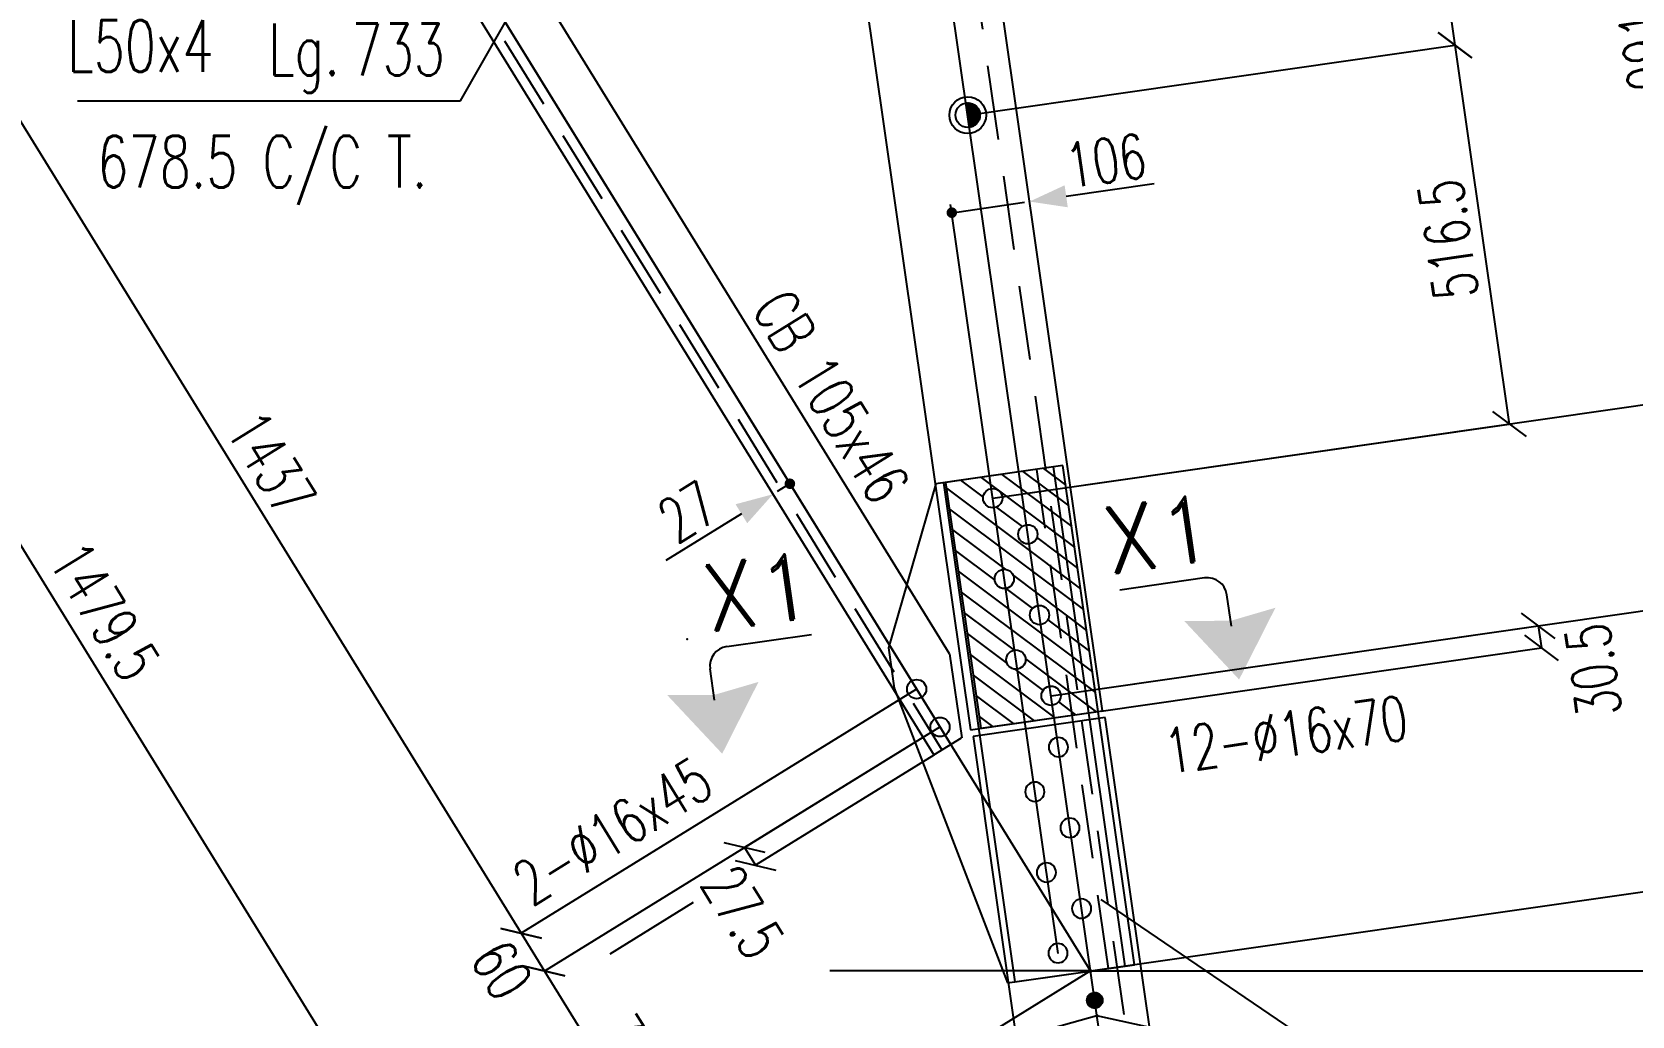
# Model space of a CAD drawing. Extents: x 125938 to 142158, y -59241 to -47761.
# Drawn here: x 133635 to 135794, y -57416 to -56089 of the extents above; entities that cross this region are included whole.
import ezdxf
from ezdxf.enums import TextEntityAlignment as Align

# ---------------------------------------------------------------- set-up
doc = ezdxf.new("R2010")
doc.units = 0
doc.header["$LTSCALE"] = 200
doc.header["$MEASUREMENT"] = 0
doc.linetypes.add('DASHED', pattern=[0.75, 0.5, -0.25])
doc.layers.get('0').update_dxf_attribs({"linetype": 'CONTINUOUS'})
doc.layers.get('DEFPOINTS').update_dxf_attribs({"linetype": 'CONTINUOUS'})
for name, color, linetype in [('ASSI', 3, 'CONTINUOUS'), ('FORI', 2, 'CONTINUOUS'), ('LINEA_ANG', 2, 'CONTINUOUS'), ('LINEE_PIASTRA', 2, 'CONTINUOUS'), ('LINEE_PIASTRE', 2, 'CONTINUOUS'), ('LS', 7, 'CONTINUOUS'), ('LSP', 3, 'CONTINUOUS'), ('PIASTRE', 5, 'CONTINUOUS'), ('QT_MAL', 7, 'CONTINUOUS'), ('QT_MPR', 7, 'CONTINUOUS'), ('QT_MSP', 7, 'CONTINUOUS'), ('TRAT-Y', 7, 'DASHED')]:
    doc.layers.add(name, color=color, linetype=linetype)
doc.styles.add('QUOTE', font='ROMANS8.SHX', dxfattribs={"width": 0.7})
doc.styles.add('RD', font='ROMAND8.SHX', dxfattribs={"width": 0.7})
doc.styles.add('RS', font='ROMANS8.shx', dxfattribs={"width": 0.7})
doc.styles.get("Standard").update_dxf_attribs({"font": 'ROMANS8.SHX', "width": 0.7})
doc.dimstyles.new('FRECCE1_20', dxfattribs={"dimtxt": 60, "dimasz": 6.6667, "dimexe": 0, "dimexo": 0, "dimgap": 1, "dimtad": 1, "dimzin": 0, "dimdsep": 46, "dimtxsty": 'RS', "dimblk1": 'QUOTP', "dimblk2": 'QUOTF', "dimsah": 1, "dimcen": 0, "dimclrd": 2, "dimclre": 2, "dimclrt": 7, "dimadec": 0, "dimazin": 0, "dimtfac": 1, "dimtix": 1, "dimtmove": 2, "dimatfit": 3, "dimldrblk": 'QUOTP', "dimfxl": 1, "dimtolj": 1, "dimtzin": 0, "dimarcsym": 0})
doc.dimstyles.new('TRATTO_20', dxfattribs={"dimscale": 0, "dimtxt": 60, "dimasz": 40, "dimexe": 0, "dimexo": 0, "dimgap": 10, "dimtad": 1, "dimrnd": 0.5, "dimdsep": 46, "dimtxsty": 'RS', "dimblk1": 'OBLIQUE', "dimblk2": 'OBLIQUE', "dimsah": 1, "dimcen": 0.09, "dimclrd": 2, "dimclre": 2, "dimclrt": 7, "dimadec": 0, "dimazin": 0, "dimtfac": 1, "dimtix": 1, "dimtmove": 2, "dimatfit": 3, "dimfxl": 1, "dimtolj": 1, "dimtzin": 0, "dimarcsym": 0})

# ---------------------------------------------------------------- blocks, each defined once
blk = doc.blocks.new('ASSE98')
blk.add_line((0, 0), (1, 0))
at = {"color": 7, "flags": 1}
for tag, p in [('LAV1', (3.07431, 6.82847)), ('LAV2', (3.07431, 6.49513)), ('LAV3', (3.07431, 6.1618)), ('LAV4', (3.07431, 5.82847)), ('LAV5', (3.07431, 5.49513)), ('LAV6', (3.07431, 5.1618)), ('LAV7', (3.07431, 4.82847)), ('LAV8', (3.07431, 4.49513)), ('LAV9', (3.07431, 4.1618)), ('LAV10', (3.07431, 3.82847))]:
    blk.add_attdef(tag, p, '', height=0.2, dxfattribs=at)
at = {"color": 7, "style": 'QUOTE', "width": 0.5, "flags": 1}
for tag, p in [('TI', (1.38308, 6.82731)), ('DI_S', (1.38308, 6.42178)), ('D_S', (1.38308, 6.02092)), ('E_S', (1.38308, 5.68065)), ('NFORI', (1.36454, 5.29792)), ('ALAR', (1.36349, 4.93246)), ('FAM', (1.3775, 4.54645)), ('ALA', (1.38308, 4.19257)), ('DISP2', (1.38308, 3.84971)), ('DISP1', (1.38308, 3.50686)), ('PINZAF', (1.38308, 3.164)), ('PINZAI', (1.38308, 2.82114)), ('TRP', (1.38308, 2.47829)), ('NP', (1.38308, 2.13543)), ('SV', (1.38308, 1.79257)), ('PESO', (1.38308, 1.44971)), ('QUA', (1.38308, 1.10686)), ('LUN', (1.38308, 0.764)), ('PROF', (1.38308, 0.42114)), ('POS', (1.38308, 0.07829))]:
    blk.add_attdef(tag, p, '', height=0.2, dxfattribs=at)
blk = doc.blocks.new('16')
blk.add_circle((0, 0), 1)
blk = doc.blocks.new('MRKR_98')
blk.add_point((0, 0))
at = {"color": 7, "style": 'QUOTE', "width": 0.5, "flags": 1}
for tag, p in [('TI', (3.73, 6.83)), ('DI_S', (3.73, 6.42)), ('NFORI', (3.72, 5.3)), ('D_S', (3.73, 6.02)), ('E_S', (3.73, 5.68)), ('AUX2', (3.71, 4.93)), ('AUX1', (3.73, 4.19)), ('FAM', (3.73, 4.55)), ('COMMESSA', (3.73, 3.85)), ('MD', (3.73, 3.51)), ('MP', (3.73, 3.16)), ('LARGHEZZA', (3.73, 2.82)), ('SPESSORE', (3.73, 2.48)), ('NP', (3.73, 2.14)), ('SV', (3.73, 1.79)), ('PESO', (3.73, 1.45)), ('QUA', (3.73, 1.11)), ('LUN', (3.73, 0.76)), ('PROF', (3.73, 0.42)), ('POS', (3.73, 0.08))]:
    blk.add_attdef(tag, p, '', height=0.2, dxfattribs=at)
at = {"color": 7, "flags": 1}
for tag, p in [('LAV1', (5.26, 6.88)), ('LAV2', (5.26, 6.55)), ('LAV3', (5.26, 6.21)), ('LAV4', (5.26, 5.88)), ('LAV5', (5.26, 5.55)), ('LAV6', (5.26, 5.21)), ('LAV7', (5.26, 4.88)), ('LAV8', (5.26, 4.55)), ('LAV9', (5.26, 4.21)), ('LAV10', (5.26, 3.88))]:
    blk.add_attdef(tag, p, '', height=0.2, dxfattribs=at)
blk = doc.blocks.new('_OBLIQUE')
at = {"color": 0, "linetype": 'ByBlock'}
blk.add_line((-0.5, -0.5), (0.5, 0.5), dxfattribs=at)
blk = doc.blocks.new('*D36')
at = {"layer": 'DEFPOINTS', "color": 0, "transparency": 16777216}
for p in [(134774.4, -55738.5), (136314.2, -57175.7), (135063, -57355.2)]:
    blk.add_point(p, dxfattribs=at)
at = {"layer": 'QT_MPR', "color": 2, "lineweight": -2, "transparency": 16777216}
for p, q in [((134774.4, -55738.5), (136081, -55551)), ((136081, -55551), (136314.2, -57175.7)), ((135063, -57355.2), (136314.2, -57175.7))]:
    blk.add_line(p, q, dxfattribs=at)
at = {"layer": 'QT_MPR', "color": 2, "lineweight": -2, "transparency": 16777216, "xscale": 40, "yscale": 40, "zscale": 40}
for p, rotation in [((136081, -55551), 98.1661567056759), ((136314.2, -57175.7), 278.1661567056759)]:
    blk.add_blockref('_OBLIQUE', p, dxfattribs=dict(at, rotation=rotation))
at = {"layer": 'QT_MPR', "color": 7, "transparency": 16777216, "insert": (136154.7, -56362.9), "char_height": 60, "attachment_point": 5, "rotation": 98.1662, "style": 'RS'}
blk.add_mtext('\\A1;1641.5', dxfattribs=at)
blk = doc.blocks.new('*D35')
at = {"layer": 'DEFPOINTS', "color": 0, "transparency": 16777216}
for p in [(134774.4, -55738.5), (135924.9, -56574.9), (134931, -56717.5)]:
    blk.add_point(p, dxfattribs=at)
at = {"layer": 'QT_MPR', "color": 2, "lineweight": -2, "transparency": 16777216}
for p, q in [((134774.4, -55738.5), (135784.1, -55593.6)), ((135784.1, -55593.6), (135924.9, -56574.9)), ((134931, -56717.5), (135924.9, -56574.9))]:
    blk.add_line(p, q, dxfattribs=at)
at = {"layer": 'QT_MPR', "color": 2, "lineweight": -2, "transparency": 16777216, "xscale": 40, "yscale": 40, "zscale": 40}
for p, rotation in [((135784.1, -55593.6), 98.1661567056759), ((135924.9, -56574.9), 278.1661567056759)]:
    blk.add_blockref('_OBLIQUE', p, dxfattribs=dict(at, rotation=rotation))
at = {"layer": 'QT_MPR', "color": 7, "transparency": 16777216, "insert": (135808.1, -56086.5), "char_height": 60, "attachment_point": 5, "rotation": 98.1662, "style": 'RS'}
blk.add_mtext('\\A1;991.5', dxfattribs=at)
blk = doc.blocks.new('*D41')
at = {"layer": 'DEFPOINTS', "color": 0, "transparency": 16777216}
for p in [(134931, -56717.5), (135963.9, -56847.1), (135009.7, -56984)]:
    blk.add_point(p, dxfattribs=at)
at = {"layer": 'QT_MPR', "color": 2, "lineweight": -2, "transparency": 16777216}
for p, q in [((134931, -56717.5), (135924.9, -56574.9)), ((135924.9, -56574.9), (135963.9, -56847.1)), ((135009.7, -56984), (135963.9, -56847.1))]:
    blk.add_line(p, q, dxfattribs=at)
at = {"layer": 'QT_MPR', "color": 2, "lineweight": -2, "transparency": 16777216, "xscale": 40, "yscale": 40, "zscale": 40}
for p, rotation in [((135924.9, -56574.9), 98.1661567056759), ((135963.9, -56847.1), 278.1661567056759)]:
    blk.add_blockref('_OBLIQUE', p, dxfattribs=dict(at, rotation=rotation))
at = {"layer": 'QT_MPR', "color": 7, "transparency": 16777216, "insert": (136011.2, -56701.4), "char_height": 60, "attachment_point": 5, "rotation": 98.1662, "style": 'RS'}
blk.add_mtext('\\A1;55x5', dxfattribs=at)
blk = doc.blocks.new('*D40')
at = {"layer": 'DEFPOINTS', "color": 0, "transparency": 16777216}
for p in [(134931, -56717.5), (135963.9, -56847.1), (135009.7, -56984)]:
    blk.add_point(p, dxfattribs=at)
at = {"layer": 'QT_MPR', "color": 2, "lineweight": -2, "transparency": 16777216}
for p, q in [((134931, -56717.5), (135924.9, -56574.9)), ((135924.9, -56574.9), (135963.9, -56847.1)), ((135009.7, -56984), (135963.9, -56847.1))]:
    blk.add_line(p, q, dxfattribs=at)
at = {"layer": 'QT_MPR', "color": 2, "lineweight": -2, "transparency": 16777216, "xscale": 40, "yscale": 40, "zscale": 40}
for p, rotation in [((135924.9, -56574.9), 98.1661567056759), ((135963.9, -56847.1), 278.1661567056759)]:
    blk.add_blockref('_OBLIQUE', p, dxfattribs=dict(at, rotation=rotation))
at = {"layer": 'QT_MPR', "color": 7, "transparency": 16777216, "insert": (135897.9, -56717.1), "char_height": 60, "attachment_point": 5, "rotation": 98.1662, "style": 'RS'}
blk.add_mtext('\\A1;275', dxfattribs=at)
blk = doc.blocks.new('*D39')
at = {"layer": 'DEFPOINTS', "color": 0, "transparency": 16777216}
for p in [(135671.2, -56919.4), (135009.7, -56984), (135077.3, -57004.6)]:
    blk.add_point(p, dxfattribs=at)
at = {"layer": 'QT_MPR', "color": 2, "lineweight": -2, "transparency": 16777216}
for p, q in [((135009.7, -56984), (135667, -56889.7)), ((135667, -56889.7), (135671.2, -56919.4)), ((135077.3, -57004.6), (135671.2, -56919.4))]:
    blk.add_line(p, q, dxfattribs=at)
at = {"layer": 'QT_MPR', "color": 2, "lineweight": -2, "transparency": 16777216, "xscale": 40, "yscale": 40, "zscale": 40}
for p, rotation in [((135667, -56889.7), 98.1661567056759), ((135671.2, -56919.4), 278.1661567056759)]:
    blk.add_blockref('_OBLIQUE', p, dxfattribs=dict(at, rotation=rotation))
at = {"layer": 'QT_MPR', "color": 7, "transparency": 16777216, "insert": (135741.3, -56949.5), "char_height": 60, "attachment_point": 5, "rotation": 98.1662, "style": 'RS'}
blk.add_mtext('\\A1;30.5', dxfattribs=at)
blk = doc.blocks.new('*D38')
at = {"layer": 'DEFPOINTS', "color": 0, "transparency": 16777216}
for p in [(135009.7, -56984), (136017.2, -57218.3), (135063, -57355.2)]:
    blk.add_point(p, dxfattribs=at)
at = {"layer": 'QT_MPR', "color": 2, "lineweight": -2, "transparency": 16777216}
for p, q in [((135009.7, -56984), (135963.9, -56847.1)), ((135963.9, -56847.1), (136017.2, -57218.3)), ((135063, -57355.2), (136017.2, -57218.3))]:
    blk.add_line(p, q, dxfattribs=at)
at = {"layer": 'QT_MPR', "color": 2, "lineweight": -2, "transparency": 16777216, "xscale": 40, "yscale": 40, "zscale": 40}
for p, rotation in [((135963.9, -56847.1), 98.1661567056759), ((136017.2, -57218.3), 278.1661567056759)]:
    blk.add_blockref('_OBLIQUE', p, dxfattribs=dict(at, rotation=rotation))
at = {"layer": 'QT_MPR', "color": 7, "transparency": 16777216, "insert": (135944.3, -57035.2), "char_height": 60, "attachment_point": 5, "rotation": 98.1662, "style": 'RS'}
blk.add_mtext('\\A1;375', dxfattribs=at)
blk = doc.blocks.new('*D59')
at = {"layer": 'DEFPOINTS', "color": 0, "transparency": 16777216}
for p in [(134095.9, -55738.5), (134828.4, -56975), (134294.8, -57304.3)]:
    blk.add_point(p, dxfattribs=at)
at = {"layer": 'QT_MPR', "color": 2, "lineweight": -2, "transparency": 16777216}
for p, q in [((134095.9, -55738.5), (133540.2, -56081.4)), ((133540.2, -56081.4), (134294.8, -57304.3)), ((134828.4, -56975), (134294.8, -57304.3))]:
    blk.add_line(p, q, dxfattribs=at)
at = {"layer": 'QT_MPR', "color": 2, "lineweight": -2, "transparency": 16777216, "xscale": 40, "yscale": 40, "zscale": 40}
for p, rotation in [((133540.2, -56081.4), 121.6765376083248), ((134294.8, -57304.3), 301.6765376083248)]:
    blk.add_blockref('_OBLIQUE', p, dxfattribs=dict(at, rotation=rotation))
at = {"layer": 'QT_MPR', "color": 7, "transparency": 16777216, "insert": (133957.7, -56670.7), "char_height": 60, "attachment_point": 5, "rotation": 301.6765, "style": 'RS'}
blk.add_mtext('\\A1;1437', dxfattribs=at)
blk = doc.blocks.new('*D62')
at = {"layer": 'DEFPOINTS', "color": 0, "transparency": 16777216}
for p in [(134828.4, -56975), (134859.9, -57026.1), (134326.3, -57355.3)]:
    blk.add_point(p, dxfattribs=at)
at = {"layer": 'QT_MPR', "color": 2, "lineweight": -2, "transparency": 16777216}
for p, q in [((134828.4, -56975), (134294.8, -57304.3)), ((134859.9, -57026.1), (134326.3, -57355.3)), ((134294.8, -57304.3), (134326.3, -57355.3))]:
    blk.add_line(p, q, dxfattribs=at)
at = {"layer": 'QT_MPR', "color": 2, "lineweight": -2, "transparency": 16777216, "xscale": 40, "yscale": 40, "zscale": 40}
for p, rotation in [((134294.8, -57304.3), 121.6765376083248), ((134326.3, -57355.3), 301.6765376083248)]:
    blk.add_blockref('_OBLIQUE', p, dxfattribs=dict(at, rotation=rotation))
at = {"layer": 'QT_MPR', "color": 7, "transparency": 16777216, "insert": (134268.6, -57353.9), "char_height": 60, "attachment_point": 5, "rotation": 301.6765, "style": 'RS'}
blk.add_mtext('\\A1;60', dxfattribs=at)
blk = doc.blocks.new('*D61')
at = {"layer": 'DEFPOINTS', "color": 0, "transparency": 16777216}
for p in [(134859.9, -57026.1), (135063, -57355.2), (134529.4, -57684.5)]:
    blk.add_point(p, dxfattribs=at)
at = {"layer": 'QT_MPR', "color": 2, "lineweight": -2, "transparency": 16777216}
for p, q in [((134859.9, -57026.1), (134326.3, -57355.3)), ((134326.3, -57355.3), (134529.4, -57684.5)), ((135063, -57355.2), (134529.4, -57684.5))]:
    blk.add_line(p, q, dxfattribs=at)
at = {"layer": 'QT_MPR', "color": 2, "lineweight": -2, "transparency": 16777216, "xscale": 40, "yscale": 40, "zscale": 40}
for p, rotation in [((134326.3, -57355.3), 121.6765376083248), ((134529.4, -57684.5), 301.6765376083248)]:
    blk.add_blockref('_OBLIQUE', p, dxfattribs=dict(at, rotation=rotation))
at = {"layer": 'QT_MPR', "color": 7, "transparency": 16777216, "insert": (134462, -57489.6), "char_height": 60, "attachment_point": 5, "rotation": 301.6765, "style": 'RS'}
blk.add_mtext('\\A1;386.5', dxfattribs=at)
blk = doc.blocks.new('*D60')
at = {"layer": 'DEFPOINTS', "color": 0, "transparency": 16777216}
for p in [(134859.9, -57026.1), (134851.6, -57064.1), (134611, -57212.6)]:
    blk.add_point(p, dxfattribs=at)
at = {"layer": 'QT_MPR', "color": 2, "lineweight": -2, "transparency": 16777216}
for p, q in [((134859.9, -57026.1), (134596.3, -57188.8)), ((134851.6, -57064.1), (134611, -57212.6)), ((134596.3, -57188.8), (134611, -57212.6))]:
    blk.add_line(p, q, dxfattribs=at)
at = {"layer": 'QT_MPR', "color": 2, "lineweight": -2, "transparency": 16777216, "xscale": 40, "yscale": 40, "zscale": 40}
for p, rotation in [((134596.3, -57188.8), 121.6765376083248), ((134611, -57212.6), 301.6765376083248)]:
    blk.add_blockref('_OBLIQUE', p, dxfattribs=dict(at, rotation=rotation))
at = {"layer": 'QT_MPR', "color": 7, "transparency": 16777216, "insert": (134593.8, -57275.8), "char_height": 60, "attachment_point": 5, "rotation": 301.6765, "style": 'RS'}
blk.add_mtext('\\A1;27.5', dxfattribs=at)
blk = doc.blocks.new('QUOTP')
at = {"layer": 'ASSI', "color": 2}
blk.add_lwpolyline([(-0.53, 0, 1.07, 1.07, 1), (0.53, 0, 1.07, 1.07, 1)], format="xyseb", close=True, dxfattribs=at)
blk = doc.blocks.new('QUOTF')
at = {"layer": 'LS', "color": 2}
blk.add_line((7.5, 0), (25.5, 0), dxfattribs=at)
blk.add_solid([(7.5, 2.25), (0, 0), (7.5, -2.25)], dxfattribs=at)
blk = doc.blocks.new('*D162')
at = {"layer": 'DEFPOINTS', "color": 0, "transparency": 16777216}
for p in [(134657.4, -56698), (134634.5, -56712.2), (134634.5, -56712.2)]:
    blk.add_point(p, dxfattribs=at)
at = {"layer": 'QT_MAL', "color": 2, "lineweight": -2, "transparency": 16777216}
blk.add_line((134651.8, -56701.5), (134640.1, -56708.7), dxfattribs=at)
at = {"layer": 'QT_MAL', "color": 2, "lineweight": -2, "transparency": 16777216, "xscale": 6.6667, "yscale": 6.6667, "zscale": 6.6667}
for name, p, rotation in [('QUOTF', (134634.5, -56712.2), 211.6765376083249), ('QUOTP', (134657.4, -56698), 31.6765376083249)]:
    blk.add_blockref(name, p, dxfattribs=dict(at, rotation=rotation))
at = {"layer": 'QT_MAL', "color": 7, "transparency": 16777216, "insert": (134519.6, -56735.9), "char_height": 60, "attachment_point": 5, "rotation": 31.6765, "style": 'RS'}
blk.add_mtext('\\A1;27', dxfattribs=at)
blk = doc.blocks.new('*D64')
at = {"layer": 'DEFPOINTS', "color": 0, "transparency": 16777216}
for p in [(135063, -57355.2), (137273.7, -57656.9), (138158.2, -57656.9)]:
    blk.add_point(p, dxfattribs=at)
at = {"layer": 'LS', "color": 2, "lineweight": -2, "transparency": 16777216}
for p, q in [((135063, -57355.2), (138158.2, -57355.2)), ((138158.2, -57355.2), (138158.2, -57656.9)), ((137273.7, -57656.9), (138158.2, -57656.9))]:
    blk.add_line(p, q, dxfattribs=at)
at = {"layer": 'LS', "color": 2, "lineweight": -2, "transparency": 16777216, "xscale": 40, "yscale": 40, "zscale": 40}
for p, rotation in [((138158.2, -57355.2), 90), ((138158.2, -57656.9), 270)]:
    blk.add_blockref('_OBLIQUE', p, dxfattribs=dict(at, rotation=rotation))
at = {"layer": 'LS', "color": 7, "transparency": 16777216, "insert": (138118.2, -57506.1), "char_height": 60, "attachment_point": 5, "rotation": 90, "style": 'RS'}
blk.add_mtext('\\A1;300', dxfattribs=at)
blk = doc.blocks.new('*D65')
at = {"layer": 'DEFPOINTS', "color": 0, "transparency": 16777216}
for p in [(136865.1, -49271.5), (138158.2, -49271.5), (135063, -57355.2)]:
    blk.add_point(p, dxfattribs=at)
at = {"layer": 'LS', "color": 2, "lineweight": -2, "transparency": 16777216}
for p, q in [((136865.1, -49271.5), (138158.2, -49271.5)), ((138158.2, -57355.2), (138158.2, -49271.5)), ((135063, -57355.2), (138158.2, -57355.2))]:
    blk.add_line(p, q, dxfattribs=at)
at = {"layer": 'LS', "color": 2, "lineweight": -2, "transparency": 16777216, "xscale": 40, "yscale": 40, "zscale": 40}
for p, rotation in [((138158.2, -49271.5), 90), ((138158.2, -57355.2), 270)]:
    blk.add_blockref('_OBLIQUE', p, dxfattribs=dict(at, rotation=rotation))
at = {"layer": 'LS', "color": 7, "transparency": 16777216, "insert": (138118.2, -53313.4), "char_height": 60, "attachment_point": 5, "rotation": 90, "style": 'RS'}
blk.add_mtext('\\A1;8000', dxfattribs=at)
blk = doc.blocks.new('*D70')
at = {"layer": 'DEFPOINTS', "color": 0, "transparency": 16777216}
for p in [(137573.4, -55738.5), (135063, -57355.2), (137858.2, -57355.2)]:
    blk.add_point(p, dxfattribs=at)
at = {"layer": 'LS', "color": 2, "lineweight": -2, "transparency": 16777216}
for p, q in [((137573.4, -55738.5), (137858.2, -55738.5)), ((137858.2, -55738.5), (137858.2, -57355.2)), ((135063, -57355.2), (137858.2, -57355.2))]:
    blk.add_line(p, q, dxfattribs=at)
at = {"layer": 'LS', "color": 2, "lineweight": -2, "transparency": 16777216, "xscale": 40, "yscale": 40, "zscale": 40}
for p, rotation in [((137858.2, -55738.5), 90), ((137858.2, -57355.2), 270)]:
    blk.add_blockref('_OBLIQUE', p, dxfattribs=dict(at, rotation=rotation))
at = {"layer": 'LS', "color": 7, "transparency": 16777216, "insert": (137818.2, -56546.8), "char_height": 60, "attachment_point": 5, "rotation": 90, "style": 'RS'}
blk.add_mtext('\\A1;1600', dxfattribs=at)
blk = doc.blocks.new('*D78')
at = {"layer": 'DEFPOINTS', "color": 0, "transparency": 16777216}
for p in [(132763.9, -56613.3), (134085.5, -57536.5), (133574.9, -57851.5)]:
    blk.add_point(p, dxfattribs=at)
at = {"layer": 'QT_MPR', "color": 2, "lineweight": -2, "transparency": 16777216}
for p, q in [((132763.9, -56613.3), (133308.5, -56277.2)), ((133308.5, -56277.2), (134085.5, -57536.5)), ((133574.9, -57851.5), (134085.5, -57536.5))]:
    blk.add_line(p, q, dxfattribs=at)
at = {"layer": 'QT_MPR', "color": 2, "lineweight": -2, "transparency": 16777216, "xscale": 40, "yscale": 40, "zscale": 40}
for p, rotation in [((133308.5, -56277.2), 121.6765376083228), ((134085.5, -57536.5), 301.6765376083229)]:
    blk.add_blockref('_OBLIQUE', p, dxfattribs=dict(at, rotation=rotation))
at = {"layer": 'QT_MPR', "color": 7, "transparency": 16777216, "insert": (133732.9, -56869.9), "char_height": 60, "attachment_point": 5, "rotation": 301.6765, "style": 'RS'}
blk.add_mtext('\\A1;1479.5', dxfattribs=at)
blk = doc.blocks.new('bull')
at = {"style": 'RS', "width": 0.7, "flags": 1}
for tag, p in [('NN', (-12.25, 0)), ('DIAMETRO', (0, -4.86)), ('SERRAGGIO', (0, -9.71)), ('LUNGHEZZA', (0, -14.57)), ('NB', (0, -19.43)), ('TIPO', (0, -24.12)), ('EL', (-0.14, -29))]:
    blk.add_attdef(tag, p, '', height=3, dxfattribs=at)
at = {"style": 'RS', "width": 0.7}
blk.add_attdef('BULLONE', (0, 0), '', height=3, dxfattribs=at)
blk = doc.blocks.new('P20')
at = {"color": 0}
for p, q in [((0, 0.98), (0.02, 1)), ((0, 0.94), (0.06, 1)), ((1, -0.01), (0, 0.99)), ((0, 0.89), (0.1, 0.99)), ((0, 0.85), (0.14, 0.99)), ((0, 0.8), (0.18, 0.98)), ((0, 0.76), (0.22, 0.98)), ((0, 0.71), (0.25, 0.97)), ((0, 0.67), (0.29, 0.96)), ((1, -0.05), (0, 0.95)), ((0, 0.62), (0.32, 0.95)), ((0, 0.58), (0.36, 0.93)), ((0, 0.53), (0.39, 0.92)), ((0, 0.49), (0.42, 0.91)), ((1, -0.09), (0, 0.9)), ((0, 0.44), (0.45, 0.89)), ((0, 0.4), (0.48, 0.88)), ((0.99, -0.13), (0, 0.86)), ((0, 0.35), (0.51, 0.86)), ((0, 0.31), (0.54, 0.84)), ((0, 0.26), (0.56, 0.83)), ((0.99, -0.17), (0, 0.81)), ((0, 0.22), (0.59, 0.81)), ((0, 0.17), (0.61, 0.79)), ((0.98, -0.21), (0, 0.77)), ((0, 0.13), (0.64, 0.77)), ((0, 0.08), (0.66, 0.75)), ((0, 0.04), (0.69, 0.73)), ((0.97, -0.25), (0, 0.72)), ((0, -0.01), (0.71, 0.7)), ((0.96, -0.28), (0, 0.68)), ((0, -0.05), (0.73, 0.68)), ((0, -0.1), (0.75, 0.66)), ((0.95, -0.32), (0, 0.63)), ((0, -0.14), (0.77, 0.63)), ((0, -0.19), (0.79, 0.61)), ((0.94, -0.35), (0, 0.59)), ((0, -0.23), (0.81, 0.58)), ((0, -0.28), (0.83, 0.56)), ((0.92, -0.38), (0, 0.54)), ((0, -0.32), (0.85, 0.53)), ((0.91, -0.41), (0, 0.5)), ((0, -0.36), (0.87, 0.5)), ((0, -0.41), (0.88, 0.47)), ((0.9, -0.44), (0, 0.45)), ((0, -0.45), (0.9, 0.44)), ((0.88, -0.47), (0, 0.41)), ((0, -0.5), (0.91, 0.41)), ((0, -0.54), (0.92, 0.38)), ((0.87, -0.5), (0, 0.36)), ((0, -0.59), (0.94, 0.35)), ((0.85, -0.53), (0, 0.32)), ((0, -0.63), (0.95, 0.31)), ((0, -0.68), (0.96, 0.28)), ((0.83, -0.56), (0, 0.27)), ((0, -0.72), (0.97, 0.25)), ((0.81, -0.58), (0, 0.23)), ((0, -0.77), (0.98, 0.21)), ((0.79, -0.61), (0, 0.18)), ((0, -0.81), (0.99, 0.17)), ((0.77, -0.63), (0, 0.14)), ((0, -0.86), (0.99, 0.13)), ((0.75, -0.66), (0, 0.09)), ((0, -0.9), (1, 0.09)), ((0.73, -0.68), (0, 0.05)), ((0, -0.95), (1, 0.05)), ((0.71, -0.7), (0, 0.01)), ((0, -0.99), (1, 0.01)), ((1, 0.04), (0.04, 1)), ((1, 0.09), (0.09, 1)), ((0.99, 0.14), (0.14, 0.99)), ((0.98, 0.19), (0.19, 0.98)), ((0.97, 0.25), (0.25, 0.97)), ((0.95, 0.31), (0.31, 0.95)), ((0.92, 0.38), (0.38, 0.92)), ((0.88, 0.47), (0.47, 0.88)), ((0.81, 0.59), (0.59, 0.81)), ((0.69, -0.73), (0, -0.04)), ((0.66, -0.75), (0, -0.08)), ((0.64, -0.77), (0, -0.13)), ((0.61, -0.79), (0, -0.17)), ((0.59, -0.81), (0, -0.22)), ((0.56, -0.83), (0, -0.26)), ((0.54, -0.84), (0, -0.31)), ((0.51, -0.86), (0, -0.35)), ((0.48, -0.88), (0, -0.4)), ((0.45, -0.89), (0, -0.44)), ((0.42, -0.91), (0, -0.49)), ((0.39, -0.92), (0, -0.53)), ((0.36, -0.93), (0, -0.58)), ((0.32, -0.95), (0, -0.62)), ((0.29, -0.96), (0, -0.67)), ((0.25, -0.97), (0, -0.71)), ((0.22, -0.98), (0, -0.76)), ((0.18, -0.98), (0, -0.8)), ((0.14, -0.99), (0, -0.85)), ((0.1, -0.99), (0, -0.89)), ((0.04, -1), (1, -0.04)), ((0.09, -1), (1, -0.09)), ((0.14, -0.99), (0.99, -0.14)), ((0.19, -0.98), (0.98, -0.19)), ((0.25, -0.97), (0.97, -0.25)), ((0.31, -0.95), (0.95, -0.31)), ((0.38, -0.92), (0.92, -0.38)), ((0.47, -0.88), (0.88, -0.47)), ((0.59, -0.81), (0.81, -0.59))]:
    blk.add_line(p, q, dxfattribs=at)
for radius in [1.5, 1]:
    blk.add_circle((0, 0), radius)
blk = doc.blocks.new('*D153')
at = {"layer": 'DEFPOINTS', "color": 0, "transparency": 16777216}
for p in [(134774.4, -55738.5), (135554.6, -56106.5), (134897.3, -56200.8)]:
    blk.add_point(p, dxfattribs=at)
at = {"layer": 'QT_MSP', "color": 2, "lineweight": -2, "transparency": 16777216}
for p, q in [((134774.4, -55738.5), (135487.1, -55636.2)), ((135487.1, -55636.2), (135554.6, -56106.5)), ((134897.3, -56200.8), (135554.6, -56106.5))]:
    blk.add_line(p, q, dxfattribs=at)
at = {"layer": 'QT_MSP', "color": 2, "lineweight": -2, "transparency": 16777216, "xscale": 40, "yscale": 40, "zscale": 40}
for p, rotation in [((135487.1, -55636.2), 98.1661567056759), ((135554.6, -56106.5), 278.1661567056759)]:
    blk.add_blockref('_OBLIQUE', p, dxfattribs=dict(at, rotation=rotation))
at = {"layer": 'QT_MSP', "color": 7, "transparency": 16777216, "insert": (135474.5, -55880.8), "char_height": 60, "attachment_point": 5, "rotation": 98.1662, "style": 'RS'}
blk.add_mtext('\\A1;475', dxfattribs=at)
blk = doc.blocks.new('*D152')
at = {"layer": 'DEFPOINTS', "color": 0, "transparency": 16777216}
for p in [(134897.3, -56200.8), (135627.9, -56617.5), (134931, -56717.5)]:
    blk.add_point(p, dxfattribs=at)
at = {"layer": 'QT_MSP', "color": 2, "lineweight": -2, "transparency": 16777216}
for p, q in [((134897.3, -56200.8), (135554.6, -56106.5)), ((135554.6, -56106.5), (135627.9, -56617.5)), ((134931, -56717.5), (135627.9, -56617.5))]:
    blk.add_line(p, q, dxfattribs=at)
at = {"layer": 'QT_MSP', "color": 2, "lineweight": -2, "transparency": 16777216, "xscale": 40, "yscale": 40, "zscale": 40}
for p, rotation in [((135554.6, -56106.5), 98.1661567056759), ((135627.9, -56617.5), 278.1661567056759)]:
    blk.add_blockref('_OBLIQUE', p, dxfattribs=dict(at, rotation=rotation))
at = {"layer": 'QT_MSP', "color": 7, "transparency": 16777216, "insert": (135545.6, -56368.5), "char_height": 60, "attachment_point": 5, "rotation": 98.1662, "style": 'RS'}
blk.add_mtext('\\A1;516.5', dxfattribs=at)
blk = doc.blocks.new('*D179')
at = {"layer": 'DEFPOINTS', "color": 0, "transparency": 16777216}
for p in [(134980.7, -56317.4), (134980.7, -56317.4), (134875.8, -56332.4)]:
    blk.add_point(p, dxfattribs=at)
at = {"layer": 'QT_MAL', "color": 2, "lineweight": -2, "transparency": 16777216}
blk.add_line((134882.4, -56331.5), (134974.1, -56318.3), dxfattribs=at)
at = {"layer": 'QT_MAL', "color": 2, "lineweight": -2, "transparency": 16777216, "xscale": 6.6667, "yscale": 6.6667, "zscale": 6.6667}
for name, p, rotation in [('QUOTF', (134980.7, -56317.4), 8.166156705674926), ('QUOTP', (134875.8, -56332.4), 188.1661567056749)]:
    blk.add_blockref(name, p, dxfattribs=dict(at, rotation=rotation))
at = {"layer": 'QT_MAL', "color": 7, "transparency": 16777216, "insert": (135083.6, -56262.3), "char_height": 60, "attachment_point": 5, "rotation": 8.1662, "style": 'RS'}
blk.add_mtext('\\A1;106', dxfattribs=at)
blk = doc.blocks.new('12')
at = {"color": 0}
for p, q in [((-1, 0.06), (-0.06, 1)), ((-1, 0.01), (-0.01, 1)), ((-1, -0.03), (0.03, 1)), ((-1, -0.07), (0.07, 1)), ((0.09, -1), (-1, 0.09)), ((0.05, -1), (-1, 0.05)), ((0, -1), (-1, 0)), ((-0.99, 0.16), (-0.16, 0.99)), ((-0.99, 0.11), (-0.11, 0.99)), ((-0.99, -0.11), (0.11, 0.99)), ((-0.99, -0.15), (0.15, 0.99)), ((0.17, -0.99), (-0.99, 0.17)), ((0.13, -0.99), (-0.99, 0.13)), ((-0.98, 0.22), (-0.22, 0.98)), ((-0.98, -0.19), (0.19, 0.98)), ((0.21, -0.98), (-0.98, 0.21)), ((-0.97, -0.23), (0.23, 0.97)), ((0.24, -0.97), (-0.97, 0.24)), ((-0.96, 0.28), (-0.28, 0.96)), ((-0.96, -0.27), (0.27, 0.96)), ((0.28, -0.96), (-0.96, 0.28)), ((-0.95, -0.3), (0.3, 0.95)), ((0.31, -0.95), (-0.95, 0.31)), ((-0.94, 0.34), (-0.34, 0.94)), ((-0.94, -0.33), (0.33, 0.94)), ((0.35, -0.94), (-0.94, 0.35)), ((-0.93, -0.37), (0.37, 0.93)), ((0.38, -0.93), (-0.93, 0.38)), ((-0.92, -0.4), (0.4, 0.92)), ((-0.91, 0.42), (-0.42, 0.91)), ((0.41, -0.91), (-0.91, 0.41)), ((-0.9, -0.43), (0.43, 0.9)), ((0.44, -0.9), (-0.9, 0.44)), ((-0.89, -0.46), (0.46, 0.89)), ((0.47, -0.88), (-0.88, 0.47)), ((-0.87, -0.49), (0.49, 0.87)), ((0.5, -0.87), (-0.87, 0.5)), ((-0.86, 0.52), (-0.52, 0.86)), ((-0.86, -0.52), (0.52, 0.86)), ((0.53, -0.85), (-0.85, 0.53)), ((-0.84, -0.54), (0.54, 0.84)), ((0.55, -0.83), (-0.83, 0.55)), ((-0.82, -0.57), (0.57, 0.82)), ((0.58, -0.81), (-0.81, 0.58)), ((-0.8, -0.6), (0.6, 0.8)), ((0.61, -0.79), (-0.79, 0.61)), ((-0.78, -0.62), (0.62, 0.78)), ((0.63, -0.78), (-0.78, 0.63)), ((-0.76, -0.65), (0.65, 0.76)), ((0.66, -0.75), (-0.75, 0.66)), ((-0.74, -0.67), (0.67, 0.74)), ((0.68, -0.73), (-0.73, 0.68)), ((-0.72, -0.69), (0.69, 0.72)), ((0.7, -0.71), (-0.71, 0.7)), ((-0.7, -0.72), (0.72, 0.7)), ((0.73, -0.69), (-0.69, 0.73)), ((0.75, -0.67), (-0.67, 0.75)), ((-0.67, -0.74), (0.74, 0.67)), ((-0.65, -0.76), (0.76, 0.65)), ((0.77, -0.64), (-0.64, 0.77)), ((-0.63, -0.78), (0.78, 0.63)), ((0.79, -0.62), (-0.62, 0.79)), ((-0.6, -0.8), (0.8, 0.6)), ((0.81, -0.59), (-0.59, 0.81)), ((-0.57, -0.82), (0.82, 0.57)), ((0.83, -0.56), (-0.56, 0.83)), ((-0.55, -0.84), (0.84, 0.55)), ((0.84, -0.54), (-0.54, 0.84)), ((-0.52, -0.85), (0.85, 0.52)), ((0.86, -0.51), (-0.51, 0.86)), ((-0.49, -0.87), (0.87, 0.49)), ((0.88, -0.48), (-0.48, 0.88)), ((-0.46, -0.89), (0.89, 0.46)), ((0.89, -0.45), (-0.45, 0.89)), ((-0.43, -0.9), (0.9, 0.43)), ((0.91, -0.42), (-0.42, 0.91)), ((-0.4, -0.92), (0.92, 0.4)), ((0.92, -0.39), (-0.39, 0.92)), ((-0.37, -0.93), (0.93, 0.37)), ((0.93, -0.36), (-0.36, 0.93)), ((-0.34, -0.94), (0.94, 0.34)), ((0.95, -0.33), (-0.33, 0.95)), ((-0.3, -0.95), (0.95, 0.3)), ((0.96, -0.29), (-0.29, 0.96)), ((-0.27, -0.96), (0.96, 0.27)), ((0.97, -0.26), (-0.26, 0.97)), ((-0.23, -0.97), (0.97, 0.23)), ((0.98, -0.22), (-0.22, 0.98)), ((-0.2, -0.98), (0.98, 0.2)), ((0.98, -0.18), (-0.18, 0.98)), ((-0.16, -0.99), (0.99, 0.16)), ((0.99, -0.14), (-0.14, 0.99)), ((-0.12, -0.99), (0.99, 0.12)), ((0.99, -0.1), (-0.1, 0.99)), ((-0.08, -1), (1, 0.08)), ((1, -0.06), (-0.06, 1)), ((-0.04, -1), (1, 0.04)), ((1, -0.02), (-0.02, 1)), ((1, 0.02), (0.02, 1)), ((1, 0.07), (0.07, 1)), ((0.99, 0.12), (0.12, 0.99)), ((0.98, 0.17), (0.17, 0.98)), ((0.97, 0.23), (0.23, 0.97)), ((0.96, 0.29), (0.29, 0.96)), ((0.93, 0.36), (0.36, 0.93)), ((0.9, 0.44), (0.44, 0.9)), ((0.84, 0.55), (0.55, 0.84)), ((-0.04, -1), (-1, -0.04)), ((-0.09, -1), (-1, -0.09)), ((-0.14, -0.99), (-0.99, -0.14)), ((-0.2, -0.98), (-0.98, -0.2)), ((-0.25, -0.97), (-0.97, -0.25)), ((-0.32, -0.95), (-0.95, -0.32)), ((-0.39, -0.92), (-0.92, -0.39)), ((-0.48, -0.88), (-0.88, -0.48)), ((-0.6, -0.8), (-0.8, -0.6)), ((0.01, -1), (1, -0.01)), ((0.05, -1), (1, -0.05)), ((0.1, -0.99), (0.99, -0.1)), ((0.15, -0.99), (0.99, -0.15)), ((0.21, -0.98), (0.98, -0.21)), ((0.27, -0.96), (0.96, -0.27)), ((0.33, -0.94), (0.94, -0.33)), ((0.41, -0.91), (0.91, -0.41)), ((0.5, -0.87), (0.87, -0.5)), ((0.66, -0.75), (0.75, -0.66))]:
    blk.add_line(p, q, dxfattribs=at)
blk.add_circle((0, 0), 1)
blk = doc.blocks.new('A$C7EE73F2B')
at = {"layer": 'LS', "color": 8}
for p, q in [((198.6, 361.3), (0, 306.1)), ((403.6, 316.7), (198.6, 361.3)), ((0, 306.1), (41.8, 15)), ((403.6, 316.7), (443.8, 36.5)), ((313.9, 23.7), (369.6, 71.4)), ((369.6, 71.4), (361.6, 0)), ((68.9, 15.7), (104.7, 46.3)), ((104.7, 46.3), (128.7, 46.9)), ((361.6, 0), (390.2, 35.1)), ((390.2, 35.1), (443.8, 36.5)), ((41.8, 15), (68.9, 15.7))]:
    blk.add_line(p, q, dxfattribs=at)
at = {"layer": 'LS', "color": 6, "const_width": 2.25}
for points in [[(188.6, 422, 1), (191.3, 422, 1)], [(197.3, 361.3, 1), (200, 361.3, 1)]]:
    blk.add_lwpolyline(points, format="xyb", close=True, dxfattribs=at)
at = {"layer": 'FORI', "xscale": 10.5, "yscale": 10.5, "zscale": 10.5, "rotation": 6.046281917136315}
blk.add_blockref('12', (195.6, 382.4), dxfattribs=at)

msp = doc.modelspace()

# ---------------------------------------------------------------- hatches: boundary and pattern name
at = {"layer": 'LS'}
h = msp.add_hatch(dxfattribs=at)
h.set_pattern_fill('_U', color=6, scale=20, angle=323.166139, style=0, pattern_type=0)
h.set_pattern_definition([(323.166139, (-15887.147, 60162.616), (11.9899342, 16.0075444), [])])
edge = h.paths.add_edge_path(flags=16)
edge.add_arc((134931.046, -56717.474), 13, 0, 360)
edge = h.paths.add_edge_path(flags=16)
edge.add_arc((134978.453, -56766.235), 13, 0, 360)
edge = h.paths.add_edge_path(flags=16)
edge.add_arc((134946.671, -56826.359), 13, 0, 360)
edge = h.paths.add_edge_path(flags=16)
edge.add_arc((134994.078, -56875.12), 13, 0, 360)
edge = h.paths.add_edge_path(flags=16)
edge.add_arc((134962.296, -56935.244), 13, 0, 360)
edge = h.paths.add_edge_path(flags=16)
edge.add_arc((135009.703, -56984.004), 13, 0, 360)
h.paths.add_polyline_path([(134867.393, -56696.301), (134914.978, -57027.904), (135073.355, -57005.177), (135025.771, -56673.574)])

# ---------------------------------------------------------------- linework, layer by layer
at = {"layer": 'LINEA_ANG'}
for p, q in [((135079.295, -57004.325), (133888.537, -48706.326)), ((133710.363, -48731.894), (134901.12, -57029.893)), ((134872.919, -56927.231), (130178.318, -49319.056)), ((130086.497, -49341.637), (134851.465, -57063.849)), ((135012.902, -56675.421), (134864.423, -56696.727)), ((135109.493, -57348.526), (135012.902, -56675.421)), ((134864.423, -56696.727), (134961.014, -57369.832)), ((134872.919, -56927.231), (134889.242, -57040.539)), ((134901.12, -57029.893), (135079.295, -57004.325)), ((135082.613, -57013.372), (134904.438, -57038.94)), ((135196.391, -57806.25), (135082.613, -57013.372)), ((134851.465, -57063.849), (134888.91, -57040.744)), ((134904.438, -57038.94), (135018.216, -57831.818)), ((134961.014, -57369.832), (135109.493, -57348.526))]:
    msp.add_line(p, q, dxfattribs=at)
at = {"layer": 'LINEE_PIASTRA'}
for p, q in [((134854.423, -56698.162), (134790.216, -56919.527)), ((134798.028, -56973.97), (134951.014, -57371.267))]:
    msp.add_line(p, q, dxfattribs=at)
at = {"layer": 'LINEE_PIASTRE'}
for p, q in [((135025.669, -56673.589), (134854.423, -56698.162)), ((135025.771, -56673.574), (134867.393, -56696.301)), ((135122.259, -57346.694), (135025.669, -56673.589)), ((135073.355, -57005.177), (135025.771, -56673.574)), ((134867.393, -56696.301), (134914.978, -57027.904)), ((134790.216, -56919.527), (134798.028, -56973.97)), ((134914.978, -57027.904), (135073.355, -57005.177)), ((134951.014, -57371.267), (135122.259, -57346.694))]:
    msp.add_line(p, q, dxfattribs=at)
at = {"layer": 'LS', "color": 6}
for p, q in [((135155.613, -58000.806), (133823.343, -48716.649)), ((135062.969, -57355.202), (130074.969, -49271.539)), ((134212.908, -56181.748), (134444.469, -55774.351)), ((133696.092, -56181.748), (134212.908, -56181.748)), ((135019.174, -57331.607), (134874.233, -56321.562)), ((135076.878, -57258.612), (135426.291, -57496.135)), ((135062.969, -57355.202), (134711.332, -57355.202))]:
    msp.add_line(p, q, dxfattribs=at)
at = {"layer": 'LS', "color": 2}
msp.add_line((134527.092, -57262.827), (134414.229, -57332.469), dxfattribs=at)
at = {"layer": 'LS', "color": 6, "const_width": 2.25}
msp.add_lwpolyline([(135061.594, -57355.202, 1), (135064.344, -57355.202, 1)], format="xyb", close=True, dxfattribs=at)
at = {"layer": 'LSP'}
for p, q in [((135216.869, -56825.112), (135102.485, -56841.523)), ((135253.131, -56890.081), (135247.053, -56847.721)), ((134572.242, -56917.608), (134686.626, -56901.194)), ((134555.713, -56990.152), (134549.634, -56947.793))]:
    msp.add_line(p, q, dxfattribs=at)
for centre, start, end in [((135220.656, -56851.508), 8.164903, 98.164903), ((134576.03, -56944.005), 98.166139, 188.166139)]:
    msp.add_arc(centre, 26.667, start, end, dxfattribs=at)
for points in [[(135263.464, -56962.105), (135312.432, -56865.28), (135252.103, -56882.916)], [(135263.464, -56962.105), (135189.249, -56882.954), (135252.103, -56882.916)], [(134566.048, -57062.176), (134615.013, -56965.351), (134554.684, -56982.988)], [(134566.048, -57062.176), (134491.83, -56983.027), (134554.684, -56982.988)]]:
    msp.add_solid(points, dxfattribs=at)
at = {"layer": 'TRAT-Y'}
for p, q in [((133858.842, -48710.587), (135049.599, -57008.586)), ((130097.56, -49334.811), (134862.528, -57057.023)), ((135087.221, -57351.722), (134990.631, -56678.617)), ((135050.938, -57017.917), (135164.715, -57810.795))]:
    msp.add_line(p, q, dxfattribs=at)

# ---------------------------------------------------------------- block references
at = {"layer": 'ASSI'}
for p, xscale, rotation in [((135079.295, -57004.325), 8383, 98.16615670567589), ((135196.391, -57806.25), 801, 98.16615670567465)]:
    msp.add_blockref('ASSE98', p, dxfattribs=dict(at, xscale=xscale, rotation=rotation))
ref = msp.add_blockref('ASSE98', (130109.474, -49327.459), dxfattribs=dict(at, xscale=9074, rotation=301.6765376083248))
ref.add_attrib('LAV1', 'CB 105x46', (134604.86, -56462.213), dxfattribs={"layer": '0', "color": 7, "height": 60, "rotation": 301.676538, "width": 0.7})
ref = msp.add_blockref('ASSE98', (134801.395, -55738.469), dxfattribs=dict(at, xscale=733, zscale=733, rotation=179.9999999999994))
ref.add_attrib('PROF', 'L50x4', (133682.423, -56142.528), dxfattribs={"layer": '0', "color": 2, "height": 70, "style": 'QUOTE', "width": 0.7})
ref.add_attrib('LUN', '733', (134065.789, -56147.28), dxfattribs={"layer": '0', "color": 2, "height": 70, "style": 'QUOTE', "width": 0.7})
ref.add_attrib('PESO', '678.5 C/C T.', (133723.108, -56298.655), dxfattribs={"layer": '0', "color": 2, "height": 70, "style": 'QUOTE', "width": 0.7})
ref.add_attrib('SV', 'Lg.', (133953.502, -56147.28), dxfattribs={"layer": '0', "color": 2, "height": 70, "style": 'QUOTE', "width": 0.7})
at = {"layer": 'ASSI', "xscale": 679.9999999999998, "zscale": 679.9999999999998, "rotation": 98.16615670568001}
msp.add_blockref('ASSE98', (135109.493, -57348.526), dxfattribs=at)
at = {"layer": 'FORI'}
for name, p, xscale, yscale, zscale, rotation in [('P20', (134897.316, -56200.819), 16.5, 16.5, 16.5, 7.543052222774039), ('16', (134931.046, -56717.474), 13, 13, 13, 180), ('16', (134978.453, -56766.235), 13, 13, 13, 180), ('16', (134946.671, -56826.359), 13, 13, 13, 180), ('16', (134994.078, -56875.12), 13, 13, 13, 180), ('16', (134962.296, -56935.244), 13, 13, 13, 180), ('16', (135009.703, -56984.004), 13, 13, 13, 180), ('16', (135019.646, -57053.294), -13, 13, 13, 16.33231341134971), ('16', (134987.864, -57113.419), -13, 13, 13, 16.33231341134971), ('16', (135035.27, -57162.179), -13, 13, 13, 16.33231341134971), ('16', (135003.489, -57222.303), -13, 13, 13, 16.33231341134971), ('16', (135050.895, -57271.064), -13, 13, 13, 16.33231341134971), ('16', (135019.113, -57331.188), -13, 13, 13, 16.33231341134971)]:
    msp.add_blockref(name, p, dxfattribs=dict(at, xscale=xscale, yscale=yscale, zscale=zscale, rotation=rotation))
at = {"layer": 'FORI', "xscale": 13, "yscale": 13, "zscale": 13}
for p in [(134828.384, -56975.029), (134859.892, -57026.09)]:
    msp.add_blockref('16', p, dxfattribs=at)
at = {"layer": 'LS', "color": 7}
for p, xscale, yscale, zscale, rotation, values in [((135168.097, -57089.366), 20, 20, 20, 8.166156705675318, {'BULLONE': '12-%%c16x70             '}), ((134309.135, -57269.093), 19.99999999999999, 19.99999999999999, 19.99999999999999, 31.67653760832669, {'BULLONE': '2-%%c16x45                '})]:
    msp.add_blockref('bull', p, dxfattribs=dict(at, xscale=xscale, yscale=yscale, zscale=zscale, rotation=rotation)).add_auto_attribs(values)
at = {"layer": 'LS'}
msp.add_blockref('A$C7EE73F2B', (134873.043, -57777.172), dxfattribs=at)
at = {"layer": 'PIASTRE'}
for p, xscale, yscale, zscale, rotation in [((134867.393, -56696.301), 20, 20, 20, 278.1661392990001), ((134760.387, -56711.657), 15, 15, 15, 278.166156705), ((134518.815, -56907.459), 20, 20, 20, 278.166156705)]:
    msp.add_blockref('MRKR_98', p, dxfattribs=dict(at, xscale=xscale, yscale=yscale, zscale=zscale, rotation=rotation))

# ---------------------------------------------------------------- texts
at = {"layer": 'LS', "color": 3, "style": 'RD'}
for rotation, p in [(8.164903, (135155.085, -56765.477)), (8.166139, (134614.765, -56843.007))]:
    msp.add_text('X1', height=88.8889, rotation=rotation, dxfattribs=at).set_placement(p, align=Align.MIDDLE)

# ---------------------------------------------------------------- dimensions: what is measured, and where the dimension line sits
at = {"layer": 'LS', "color": 6}
for base, p1, p2, text, picture, middle in [((138158.214, -49271.539), (135062.969, -57355.202), (136865.139, -49271.539), '8000', '*D65', (138118.214, -53313.371)), ((137858.214, -57355.202), (137573.405, -55738.469), (135062.969, -57355.202), '1600', '*D70', (137818.214, -56546.836)), ((138158.214, -57656.902), (135062.969, -57355.202), (137273.654, -57656.902), '300', '*D64', (138118.214, -57506.052))]:
    dim = msp.add_linear_dim(base=base, p1=p1, p2=p2, angle=90, text=text, dimstyle='TRATTO_20', override={"dimscale": 1}, dxfattribs=at)
    dim.commit()
    dim.dimension.update_dxf_attribs({"geometry": picture, "text_midpoint": middle})
at = {"layer": 'QT_MAL'}
for base, p1, p2, angle, text, picture, middle in [((134980.715, -56317.359), (134875.79, -56332.415), (134980.715, -56317.359), 8.166157, '106', '*D179', (135083.639, -56262.314)), ((134634.469, -56712.182), (134657.447, -56698.004), (134634.469, -56712.182), 31.676538, '27', '*D162', (134519.562, -56735.912))]:
    dim = msp.add_linear_dim(base=base, p1=p1, p2=p2, angle=angle, text=text, dimstyle='FRECCE1_20', dxfattribs=at)
    dim.commit()
    dim.dimension.update_dxf_attribs({"geometry": picture, "text_midpoint": middle, "dimtype": 160})
at = {"layer": 'QT_MPR'}
for base, p1, p2, angle, text, picture, middle in [((136314.153, -57175.658), (134774.395, -55738.469), (135062.969, -57355.202), 98.166157, '1641.5', '*D36', (136154.707, -56362.888)), ((135924.866, -56574.862), (134774.395, -55738.469), (134931.046, -56717.474), 98.166157, '991.5', '*D35', (135808.078, -56086.493)), ((134294.791, -57304.281), (134095.92, -55738.469), (134828.384, -56975.029), 301.676538, '1437', '*D59', (133957.666, -56670.702)), ((135963.928, -56847.074), (134931.046, -56717.474), (135009.703, -56984.004), 98.166157, '55x5', '*D41', (136011.212, -56701.38)), ((135963.928, -56847.074), (134931.046, -56717.474), (135009.703, -56984.004), 98.166157, '275', '*D40', (135897.949, -56717.111)), ((136017.194, -57218.271), (135009.703, -56984.004), (135062.969, -57355.202), 98.166157, '375', '*D38', (135944.342, -57035.189)), ((135671.231, -56919.383), (135009.703, -56984.004), (135077.315, -57004.609), 98.166157, '30.5', '*D39', (135741.33, -56949.523)), ((134326.298, -57355.342), (134828.384, -56975.029), (134859.892, -57026.09), 301.676538, '60', '*D62', (134268.573, -57353.901)), ((134529.376, -57684.454), (134859.892, -57026.09), (135062.969, -57355.202), 301.676538, '386.5', '*D61', (134461.969, -57489.553)), ((134610.957, -57212.596), (134859.892, -57026.09), (134851.617, -57064.097), 301.676538, '27.5', '*D60', (134593.831, -57275.828))]:
    dim = msp.add_linear_dim(base=base, p1=p1, p2=p2, angle=angle, text=text, dimstyle='TRATTO_20', override={"dimscale": 1}, dxfattribs=at)
    dim.commit()
    dim.dimension.update_dxf_attribs({"geometry": picture, "text_midpoint": middle, "dimtype": 160})
dim = msp.add_linear_dim(base=(134085.541, -57536.46), p1=(132763.866, -56613.287), p2=(133574.925, -57851.534), angle=301.676538, dimstyle='TRATTO_20', override={"dimscale": 1}, dxfattribs=at)
dim.commit()
dim.dimension.update_dxf_attribs({"geometry": '*D78', "text_midpoint": (133732.901, -56869.927), "dimtype": 160})
at = {"layer": 'QT_MSP'}
for base, p1, p2, text, picture, middle in [((135554.583, -56106.501), (134774.395, -55738.469), (134897.316, -56200.819), '475', '*D153', (135474.505, -55880.792)), ((135627.908, -56617.475), (134897.316, -56200.819), (134931.046, -56717.474), '516.5', '*D152', (135545.639, -56368.465))]:
    dim = msp.add_linear_dim(base=base, p1=p1, p2=p2, angle=98.166157, text=text, dimstyle='TRATTO_20', override={"dimscale": 1}, dxfattribs=at)
    dim.commit()
    dim.dimension.update_dxf_attribs({"geometry": picture, "text_midpoint": middle, "dimtype": 160})

doc.saveas('drawing.dxf')
